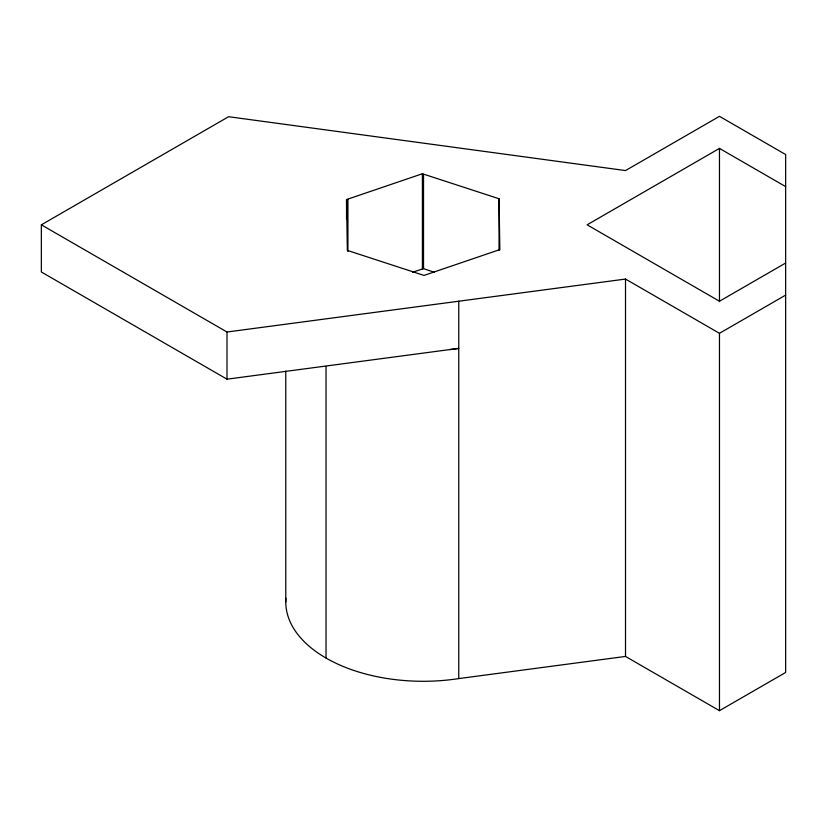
<?xml version="1.0" encoding="UTF-8"?>
<svg xmlns="http://www.w3.org/2000/svg" width="827" height="827" viewBox="0 0 827 827"><rect width="100%" height="100%" fill="white"/><g stroke="black" fill="none" stroke-linecap="round" stroke-linejoin="round"><path stroke-width="1.24" d="M499.043 198.759L499.849 249.599L424.003 275.422L347.34 250.405L346.534 199.565L422.39 173.742L499.043 198.759L499.043 250.364M450.043 349.563A137.416 79.34 0 0 0 458.758 348.384L227.001 379.18L41.35 271.99L41.35 224.82L228.593 116.71L625.512 170.569L719.469 116.328L785.65 154.535L785.65 672.465L719.469 710.672L625.512 656.431L458.758 678.585A137.416 79.34 0 0 1 285.915 598.303M785.65 186.613L719.469 148.405L587.118 224.82L719.469 301.235L785.65 263.027M41.35 224.82L227.001 332.009L625.512 279.061L719.469 333.312L785.65 295.105M412.559 272.259L423.527 268.641L434.454 272.31M719.469 148.405L719.469 301.669M719.469 333.312L719.469 710.672M625.512 279.061L625.512 656.431M458.758 301.214L458.758 678.585M423.527 174.301L423.527 268.641M422.39 173.742L422.39 269.209M347.929 199.266L347.929 251.542M346.534 199.565L346.534 218.917M326.024 366.547L326.024 658.044M285.77 371.065L285.77 601.942M227.001 332.009L227.001 379.18"/></g></svg>
